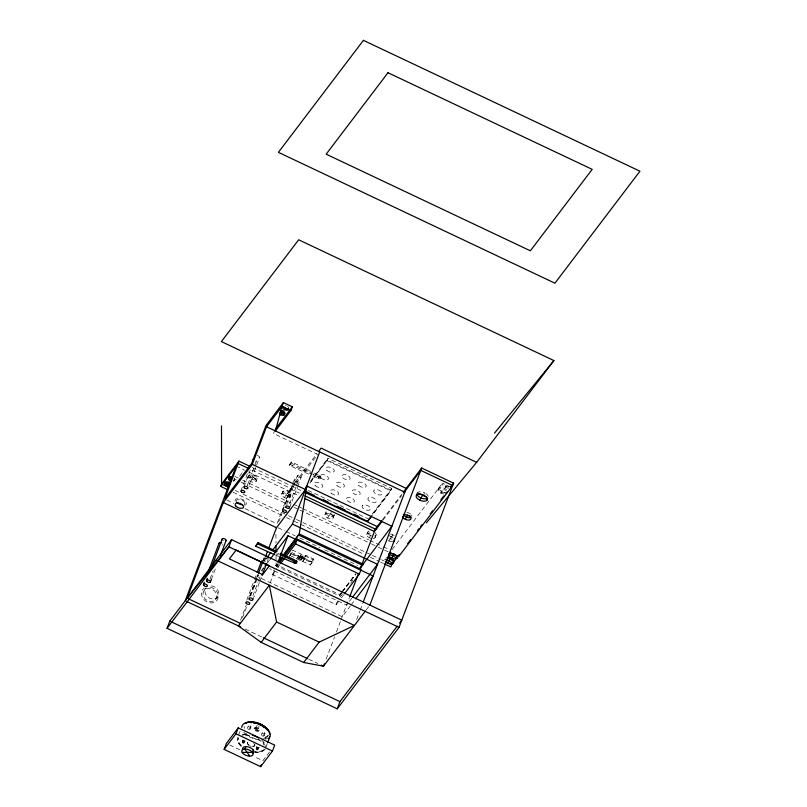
<?xml version="1.0" encoding="UTF-8"?>
<svg xmlns="http://www.w3.org/2000/svg" width="807" height="807" viewBox="0 0 807 807"><rect width="100%" height="100%" fill="white"/><g stroke="black" fill="none" stroke-linecap="round" stroke-linejoin="round"><path stroke-width="0.61" stroke-dasharray="4.04 3.03" d="M257.201 747.988L257.947 748.957L258.654 748.069L257.403 747.464L257.09 747.867L258.654 748.069M257.262 725.271C253.105 729.336 259.249 731.949 258.976 725.987M257.705 729.346L255.99 728.62M298.429 558.706L300.981 554.712L301.778 555.085L301.314 556.336L299.226 559.09L298.429 558.706L300.981 554.712M299.226 559.09L301.778 555.085M300.396 559.665L302.948 555.66L303.745 556.043L303.281 557.294L301.193 560.038L300.396 559.665L302.948 555.66M301.193 560.038L303.745 556.043M233.263 481.416A2.966 1.553 20.7 0 0 233.748 481.224L234.514 479.741A2.966 1.553 20.7 0 0 233.939 477.996M240.94 490.878L247.83 472.65M243.916 486.843L250.795 468.615M247.799 478.299L248.939 475.373L256.908 479.146A4.449 2.33 20.7 0 0 252.188 474.667A4.449 2.33 20.7 0 0 249.676 477.976A4.449 2.33 20.7 0 0 256.908 479.146M210.052 578.942L213.088 570.892M211.353 579.537L216.135 566.887M247.376 485.259L254.266 467.021M254.699 465.891L256.414 461.332M249.202 484.684L259.531 457.337M250.584 481.537L254.376 475.353L253.479 477.724M244.269 505.202L244.945 503.427M274.935 429.728L273.502 433.52L316.626 453.917M256.021 481.517A4.449 2.33 20.7 0 0 251.29 477.028A4.449 2.33 20.7 0 0 248.778 480.336A4.449 2.33 20.7 0 0 256.021 481.517L257.151 478.591M308.506 474.012L289.33 465.437L289.774 464.257L291.599 461.856L313.025 472.569M289.33 465.437L291.599 461.856M281.704 494.338L282.601 491.977M281.946 493.783L282.833 491.413L290.813 495.195A4.449 2.33 20.7 0 0 286.082 490.706A4.449 2.33 20.7 0 0 283.58 494.015A4.449 2.33 20.7 0 0 290.813 495.195M284.478 497.576L288.27 491.392L287.383 493.763M246.73 600.176L254.134 580.576M254.578 579.426L256.757 573.666M240.577 620.179L246.216 605.26M249.686 596.091L256.223 578.77M350.48 605.795L342.188 616.719L257.1 576.46L257.988 574.12M262.81 561.349L264.111 557.899M277.184 523.299L281.482 511.941M294.394 483.332L290.207 488.85L282.339 509.671L284.266 507.129L292.134 486.308M249.777 596.161L255.446 581.181M255.88 580.031L258.058 574.261M263.284 560.431L264.151 558.121M282.601 510.538L292.073 485.471M292.507 484.331L294.232 479.772M242.514 617.637L246.851 606.158M250.745 595.838L258.593 575.068M263.869 561.107L265.18 557.657M278.687 521.897L281.693 513.948M286.576 504.274L293.466 486.036M293.889 484.896L297.339 475.787M252.904 595.667L258.129 581.837M258.573 580.677L260.308 576.067M262.053 571.457L264.232 565.697M289.915 497.556A4.449 2.33 20.7 0 0 285.194 493.077A4.449 2.33 20.7 0 0 282.682 496.376A4.449 2.33 20.7 0 0 289.915 497.556L291.055 494.63M252.904 599.722L259.43 582.432M259.874 581.282L262.053 575.522M267.278 561.692L268.146 559.382M289.612 503.81L296.068 486.722M296.502 485.582L298.227 481.033M289.572 507.764L297.319 487.257M297.753 486.117L301.193 476.998M338.395 601.689L336.146 604.645L272.332 574.453L274.128 569.722M341.704 592.943L339.454 595.899L275.641 565.697L277.588 562.54M270.214 582.836L274.662 571.063M276.448 566.353L277.336 563.992M317.978 477.139L318.432 475.959A1.483 0.777 20.7 0 1 320.672 476.513L320.55 478.359M289.32 556.78L290.772 552.946L311.189 562.61L313.277 559.866L292.85 550.203L290.016 555.862M314.155 473.134L320.066 476.1L319.622 477.28L313.055 473.991M309.797 483.282L326.996 460.615L327.894 458.255L391.698 488.447L390.81 490.817L372.108 515.441M305.944 555.367L303.533 558.989L305.944 555.367L313.61 558.989L312.37 562.267L304.713 558.636L302.524 561.662L289.854 555.357L291.942 552.613L298.772 555.841L296.835 559.09M302.524 561.662L304.713 558.636M238.549 735.217L240.183 730.88M324.908 514.785L326.038 511.86L334.017 515.633M242.705 740.301L242.282 741.421A1.402 1.18 38.3 0 0 243.119 743.136A1.402 1.18 38.3 0 0 244.783 742.622L245.52 741.108L242.705 740.301L245.207 741.502M247.446 728.156L248.294 725.917M243.018 739.908L242.594 741.018A1.402 1.18 38.3 0 0 243.432 742.743A1.402 1.18 38.3 0 0 245.106 742.228L245.52 741.108M243.119 741.159L243.492 742.632L244.682 741.361L243.432 740.765L243.119 741.159L244.682 741.361M243.432 740.765L243.361 741.956L244.491 741.885M327.682 518.023L331.475 511.84M302.625 561.39L310.281 565.011L313.61 558.989M244.37 741.764L244.077 742.45M330.588 514.21L331.183 512.627M250.109 729.003L250.957 726.774M333.12 518.003A4.449 2.33 20.7 0 0 328.399 513.514A4.449 2.33 20.7 0 0 325.887 516.823A4.449 2.33 20.7 0 0 333.12 518.003L334.259 515.078M259.34 730.022A2.703 1.412 20.7 0 1 255.032 729.548A2.703 1.412 20.7 0 1 256.182 727.379A2.703 1.412 20.7 0 1 259.34 730.022L258.795 731.051A2.703 1.412 20.7 0 1 255.587 730.829A2.703 1.412 20.7 0 1 254.084 728.691L254.366 727.944M256.676 747L256.253 748.119A1.402 1.18 38.3 0 0 257.08 749.844A1.402 1.18 38.3 0 0 258.754 749.32L259.491 747.807L256.676 747L259.178 748.2M256.989 746.606L256.565 747.726A1.402 1.18 38.3 0 0 257.393 749.441A1.402 1.18 38.3 0 0 259.067 748.926L259.491 747.807M261.428 734.784L262.275 732.554M257.403 747.464L257.009 749.057L258.452 748.593M258.341 748.462L258.048 749.148M264.05 735.772L264.898 733.543M266.088 746.727L267.319 743.479M336.146 604.645L337.931 599.914M339.454 595.899L341.401 592.742M370.645 538.269A4.449 2.33 20.7 0 1 366.782 534.607L367.679 532.237M367.024 534.042L367.921 531.682L371.906 533.568M369.566 537.845L370.453 535.475M326.159 659.117L334.623 636.733M336.398 632.022L349.199 598.138M375.003 537.815L376.133 534.9M356.633 619.564L359.751 611.323M360.194 610.142L362.868 603.081M388.893 540.932L392.686 534.748L391.798 537.119M385.383 558.777L384.939 559.957A4.449 2.33 20.7 0 1 385.171 559.402M416.422 495.155L417.32 492.784M423.675 495.125L424.573 492.754A5.931 3.097 20.7 0 0 416.997 493.531M438.06 489.859L438.756 488.114M441.338 491.967L440.884 493.158L444.284 488.094M445.797 486.086L445.353 487.277L446.826 485.33M320.994 477.189L320.742 477.502A1.483 0.777 20.7 0 1 319.108 477.381L313.106 474.687M239.709 476.13L244.168 470.259M204.121 590.442L206.047 587.889A7.293 6.143 37.2 0 0 210.173 598.451A7.293 6.143 37.2 0 0 218.657 592.731A7.293 6.143 37.2 0 0 208.731 586.084M295.14 482.344L316.929 453.645M289.31 491.221L291.246 488.669L250.513 469.402M288.775 492.633L295.211 484.15M295.967 483.161L317.756 454.462M215.61 599.43A7.293 6.143 37.2 0 0 210.294 588.515A7.293 6.143 37.2 0 0 203.687 596.857A7.293 6.143 37.2 0 0 215.61 599.43L217.547 596.887M310.685 480.911L327.894 458.255M310.816 481.638L315.335 475.686M316.415 474.264L327.218 460.02L391.032 490.222L372.33 514.846M264.182 561.279L266.411 558.343M257.1 576.46L258.391 574.755M261.266 570.973L263.496 568.037M267.208 563.145L269.437 560.209M252.722 588.051L254.649 585.509M275.641 565.697L277.144 563.73M276.367 566.766L278.617 563.811M272.332 574.453L276.821 568.542M277.568 567.553L279.817 564.597M296.583 558.847L298.772 555.841M310.281 565.011L312.37 562.267M372.259 514.059L391.698 488.447M382.417 519.718L402.481 493.289M383.012 520.122L401.593 495.649M342.148 591.753L355.605 574.019M342.45 591.955L355.907 574.221M340.181 596.958L342.42 594.002M350.652 583.168L352.891 580.213M341.381 597.755L343.631 594.799M351.862 598.108L346.586 605.068L269.447 568.562M392.101 549.557L443.214 482.233M351.227 604.796L354.999 599.833M366.186 609.941L369.868 605.099M269.518 751.963L262.86 760.739L254.013 756.552M341.411 592.731L339.898 594.709L276.095 564.517L276.044 554.429M342.158 591.743L355.716 573.908M254.084 728.691L254.336 728.398A2.703 1.412 20.7 0 1 257.554 728.62A2.703 1.412 20.7 0 1 259.057 730.769M268.166 735.248L267.359 736.155A13.063 6.829 20.7 0 1 262.8 737.578M292.78 465.185L291.993 465.629M275.984 553.915L278.244 554.863M275.54 555.105L278.929 556.517M289.774 464.257L311.996 474.193M313.015 476.029L318.654 478.551L318.967 477.31M450.881 487.246L442.771 483.413A4.529 2.36 20.7 0 0 443.911 486.389A4.529 2.36 20.7 0 0 448.652 488.064M438.302 489.294L446.422 493.138M326.996 460.615L390.81 490.817M308.123 490.414L368.517 518.992M252.42 467.505L301.213 490.595M290.207 488.85L299.276 493.148M388.248 535.243L395.228 538.551M236.138 466.053L244.057 469.805M248.586 471.944L298.388 495.508M234.877 476.503L238.216 478.087M242.756 480.236L292.669 503.85M293.798 504.385L297.208 505.999M298.338 506.534L301.737 508.148M302.877 508.682L368.668 539.812M369.798 540.357L382.276 546.258M383.406 546.793L389.085 549.476M234.08 478.914L236.35 479.994M240.89 482.142L247.688 485.36M248.828 485.895L287.393 504.153M294.202 507.371L298.741 509.52M299.871 510.054L370.211 543.333M371.341 543.878L377.02 546.561M378.15 547.096L388.359 551.927M235.19 490.485L238.59 492.099M243.129 494.247L287.373 515.179M288.502 515.723L295.312 518.941M296.441 519.476L371.311 554.913M372.451 555.448L380.39 559.201M381.529 559.735L383.789 560.815M233.152 492.32L281.936 515.401M286.475 517.549L293.284 520.767M294.414 521.312L363.614 554.056M370.423 557.274L379.492 561.571M380.632 562.106L382.901 563.175M226.918 500.078L233.707 503.286M245.025 508.642L276.7 523.632M278.173 527.788L284.972 531.006M286.112 531.541L295.18 535.838M299.72 537.987L320.137 547.65M324.676 549.799L357.582 565.364M300.507 555.962L301.314 556.336M302.484 556.911L303.281 557.294M303.866 558.111L311.522 561.733M298.671 556.104L304.602 558.918M298.893 557.455L299.69 557.829M300.86 558.414L301.657 558.787M291.408 554.036L298.227 557.264M277.648 553.32L279.868 554.369M245.217 629.137L262.235 637.187M308.748 659.198L317.817 663.495M257.322 748.22L256.787 747.958L257.262 748.301M257.504 748.301L258.038 748.553L257.443 748.382M229.692 745.043L239.639 749.743M254.215 728.55L258.997 730.839M291.156 463.036L311.956 473.447M320.066 476.1L320.672 476.493M275.933 534.274L275.984 543.091M210.395 587.103A8.897 7.495 37.2 0 1 217.84 598.703A8.897 7.495 37.2 0 1 205.21 600.812A8.897 7.495 37.2 0 1 204.302 588.111M235.15 501.187A5.931 3.097 20.7 0 1 241.939 499.24A5.931 3.097 20.7 0 1 245.348 505.182M223.963 540.902A2.098 1.1 20.7 0 1 223.448 540.7M222.974 544.705A2.098 1.1 20.7 0 1 221.935 545.078M261.549 560.986A2.098 1.1 20.7 0 1 264.686 560.966M265.362 561.601A2.098 1.1 20.7 0 1 265.513 561.934M267.874 558.827A2.098 1.1 20.7 0 1 266.935 558.827M266.411 558.706A2.098 1.1 20.7 0 1 265.049 557.94M257.181 455.491A2.098 1.1 20.7 0 1 259.491 457.478A2.098 1.1 20.7 0 1 256.384 457.357M256.243 460.716A2.028 1.059 20.7 0 1 255.305 461.947M334.209 514.432A4.449 2.33 20.7 0 1 329.115 515.885A4.449 2.33 20.7 0 1 326.553 511.436M375.154 532.852A4.449 2.33 20.7 0 1 374.64 536.151M371.543 535.898A4.449 2.33 20.7 0 1 367.861 533.235A4.449 2.33 20.7 0 1 369.172 530.976M425.874 493.491A5.931 3.097 20.7 0 1 428.204 496.214M391.98 539.258A4.449 2.33 20.7 0 1 389.791 538.572M390.497 534.063A4.449 2.33 20.7 0 1 394.492 535.949M406.92 512.435A4.449 2.33 20.7 0 1 410.914 514.321M411.509 515.007A4.449 2.33 20.7 0 1 411.893 516.359M374.852 535.919A4.449 2.33 20.7 0 1 372.804 538.612M366.782 534.607A4.449 2.33 20.7 0 1 371.381 533.598M392.141 541.709A4.449 2.33 20.7 0 1 387.915 540.387M390.709 536.695A4.449 2.33 20.7 0 1 392.777 537.674M236.542 501.419A4.449 2.33 20.7 0 1 241.636 499.957A4.449 2.33 20.7 0 1 244.198 504.415M285.436 405.528A2.966 1.553 20.7 0 1 286.172 405.699M287.554 406.355A2.966 1.553 20.7 0 1 288.714 407.717M444.637 492.764A4.529 2.36 20.7 0 1 438.897 490.051A4.529 2.36 20.7 0 1 440.985 487.297A4.529 2.36 20.7 0 1 446.715 490.01M449.096 486.883A4.529 2.36 20.7 0 1 443.023 483.454M444.183 493.945A4.529 2.36 20.7 0 1 438.625 491.463A4.529 2.36 20.7 0 1 439.886 488.528A4.529 2.36 20.7 0 1 445.666 490.495M233.717 480.236A2.966 1.553 20.7 0 1 233.102 480.306M233.909 479.64A2.966 1.553 20.7 0 1 234.07 480.922M265.271 748.896A14.95 7.808 20.7 0 1 255.194 752.033M241.424 746.273A14.95 7.808 20.7 0 1 237.722 737.386M242.322 734.441A14.95 7.808 20.7 0 1 246.619 734.158M261.569 740.009A14.95 7.808 20.7 0 1 265.755 746.909M254.669 744.659A3.904 2.038 20.7 0 1 252.934 746.606M251.078 746.394A3.904 2.038 20.7 0 1 250.12 746.072M249.222 745.618A3.904 2.038 20.7 0 1 249.212 741.915M253.701 743.439A3.904 2.038 20.7 0 1 254.296 744.044M259.703 740.11A14.95 7.808 20.7 0 1 243.664 732.05M267.571 738.112A14.012 7.324 20.7 0 1 265.453 739.141M256.011 738.899A14.012 7.324 20.7 0 1 244.44 731.999M265.735 738.395A14.012 7.324 20.7 0 1 262.971 738.889M268.317 735.5A13.063 6.829 20.7 0 1 263.435 738.223M244.531 728.398A13.063 6.829 20.7 0 1 244.107 726.441M254.81 744.286A3.904 2.038 20.7 0 1 250.261 745.698M249.363 745.244A3.904 2.038 20.7 0 1 249.353 741.542M264.121 749.279A14.012 7.324 20.7 0 1 254.679 752.215M240.99 746.122A14.012 7.324 20.7 0 1 238.317 738.496L238.59 737.749A14.012 7.324 20.7 0 0 242.06 746.082M245.56 735.439A14.012 7.324 20.7 0 1 250.049 735.934M257.887 739A14.012 7.324 20.7 0 1 264.121 745.305M263.072 750.036A14.012 7.324 20.7 0 1 254.962 751.468M242.05 735.217A14.012 7.324 20.7 0 1 248.031 734.814M263.062 742.359A14.012 7.324 20.7 0 1 264.393 744.558M368.194 498L367.921 498.534A4.449 2.33 20.7 0 0 370.554 501.793L371.623 502.226A4.449 2.33 20.7 0 0 376.072 501.893L376.344 501.349A4.449 2.33 20.7 0 0 373.712 498.101L372.642 497.657A4.449 2.33 20.7 0 0 368.194 498M374.166 490.192L373.782 490.686A4.449 2.33 20.7 0 0 375.971 493.955L377.02 494.449A4.449 2.33 20.7 0 0 381.691 494.429L382.074 493.924A4.449 2.33 20.7 0 0 379.885 490.656L378.836 490.172A4.449 2.33 20.7 0 0 374.166 490.192M319.179 476.019L318.704 476.655L320.026 477.28L320.51 476.644L319.179 476.019M242.907 741.189L244.138 741.764L242.907 741.189M257.524 747.958L257.07 748.553L257.524 747.958M362.605 505.434L362.212 505.918A4.449 2.33 20.7 0 0 364.31 509.187L365.349 509.691A4.449 2.33 20.7 0 0 370.07 509.731L370.463 509.237A4.449 2.33 20.7 0 0 368.355 505.969L367.326 505.464A4.449 2.33 20.7 0 0 362.605 505.434M318.059 478.148A1.483 0.777 20.7 0 0 320.47 478.541A1.483 0.777 20.7 0 0 318.896 477.048A1.483 0.777 20.7 0 0 318.059 478.148M315.224 485.643A4.449 2.33 20.7 0 0 322.467 486.823A4.449 2.33 20.7 0 0 317.736 482.334A4.449 2.33 20.7 0 0 315.224 485.643M331.183 493.188A4.449 2.33 20.7 0 0 338.415 494.368A4.449 2.33 20.7 0 0 333.695 489.879A4.449 2.33 20.7 0 0 331.183 493.188M347.282 500.703A4.257 2.219 20.7 0 0 354.192 501.833A4.257 2.219 20.7 0 0 349.673 497.546A4.257 2.219 20.7 0 0 347.282 500.703M337.003 485.552A4.408 2.3 20.7 0 0 344.175 486.712A4.408 2.3 20.7 0 0 339.495 482.273A4.408 2.3 20.7 0 0 337.003 485.552M321.025 478.006A4.449 2.33 20.7 0 0 328.257 479.187A4.449 2.33 20.7 0 0 323.536 474.698A4.449 2.33 20.7 0 0 321.025 478.006M353.073 493.077A4.257 2.219 20.7 0 0 359.993 494.197A4.257 2.219 20.7 0 0 355.473 489.91A4.257 2.219 20.7 0 0 353.073 493.077M326.825 470.37A4.449 2.33 20.7 0 0 334.058 471.55A4.449 2.33 20.7 0 0 329.327 467.061A4.449 2.33 20.7 0 0 326.825 470.37M342.874 477.895A4.317 2.26 20.7 0 0 349.895 479.045A4.317 2.26 20.7 0 0 345.305 474.687A4.317 2.26 20.7 0 0 342.874 477.895M358.732 485.471A4.449 2.33 20.7 0 0 365.964 486.651A4.449 2.33 20.7 0 0 361.233 482.162A4.449 2.33 20.7 0 0 358.732 485.471M297.783 476.715A2.028 1.059 20.7 0 0 301.092 477.25A2.028 1.059 20.7 0 0 298.933 475.212A2.028 1.059 20.7 0 0 297.783 476.715M294.686 480.74A2.098 1.1 20.7 0 0 298.106 481.295A2.098 1.1 20.7 0 0 295.876 479.176A2.098 1.1 20.7 0 0 294.686 480.74M248.586 726.562A1.402 0.736 20.7 0 0 250.876 726.946A1.402 0.736 20.7 0 0 249.403 725.533A1.402 0.736 20.7 0 0 248.586 726.562M247.749 728.792A1.402 0.736 20.7 0 0 250.029 729.185A1.402 0.736 20.7 0 0 248.556 727.763A1.402 0.736 20.7 0 0 247.749 728.792M262.477 733.18A1.402 0.736 20.7 0 0 264.787 733.704A1.402 0.736 20.7 0 0 263.496 732.252A1.402 0.736 20.7 0 0 262.477 733.18M261.629 735.419A1.402 0.736 20.7 0 0 263.939 735.934A1.402 0.736 20.7 0 0 262.648 734.491A1.402 0.736 20.7 0 0 261.629 735.419"/><path stroke-width="1.21" d="M359.347 569.096L391.889 526.255L306.811 485.985L299.276 533.972L283.872 554.863M403.228 492.31L421.658 468.03L453.564 483.131L399.051 627.382L337.225 708.828L167.059 628.3L169.783 621.118L231.609 539.671L401.775 620.19L399.505 623.175M227.483 489.637L220.674 486.409L221.572 484.049L238.963 461.14L250.15 466.436M225.304 482.354L224.86 483.534L229.289 485.632M229.299 473.87L228.411 476.231L231.811 477.845M229.178 477.27L228.734 478.45L231.377 479.701L230.419 480.972M228.926 482.344L226.555 486.066M185.237 600.751L236.138 466.053L220.674 486.409M290.893 410.612L281.966 406.385L275.429 430.968L290.893 410.612L292.316 406.819L283.398 402.602L281.966 406.385L266.512 426.752L252.298 464.378L223.317 502.549L187.174 598.209L228.895 546.853L231.609 539.671M238.963 461.14L224.659 498.998L251.703 463.369L266.007 425.511L283.398 402.602M203.445 584.591L204.312 582.291M208.226 571.941L219.09 543.182M206.491 580.586L207.359 578.286M212.14 565.626L222.137 539.177M210.486 581.837L211.353 579.537M220.482 555.377L226.131 540.428M283.035 411.076L280.654 414.808M284.72 413.608L284.276 414.788L279.847 412.69M288.583 408.513L288.139 409.704L283.166 406.899A2.966 1.553 20.7 0 1 283.661 406.718M274.4 554.631L255.839 546.289L256.283 545.108L258.119 542.687L276.983 551.615M255.839 546.289L258.119 542.687M257.191 572.506L261.105 562.136M258.492 573.111L262.85 561.581M265.614 556.497L267.349 551.897M268.66 548.437L276.488 527.717L305.47 489.536L252.298 464.378M262.053 575.522L266.401 563.992M355.756 598.834L373.096 575.996L288.018 535.737L278.223 561.642L281.33 557.617M273.099 549.537L292.416 524.076L319.693 451.91M280.564 563.619L295.523 543.908L297.309 539.177L361.122 569.379L359.337 574.11L344.377 593.811M224.134 749.38L226.374 743.469L238.216 727.874L274.703 745.133L272.463 751.055L260.621 766.65L224.134 749.38L235.977 733.785L238.216 727.874M295.846 560.542L295.402 561.722L280.977 554.893M252.934 753.304A5.931 3.097 20.7 0 0 253.428 750.197L252.631 749.269A5.931 3.097 20.7 0 0 245.903 746.636L244.753 749.037L249.797 756.169A5.931 3.097 20.7 0 0 252.53 752.568L251.744 751.64A5.931 3.097 20.7 0 0 245.015 749.007L243.764 749.138A5.931 3.097 20.7 0 0 241.838 751.68L242.282 752.598A5.931 3.097 20.7 0 0 248.395 756.048L249.474 756.139M253.237 749.985L252.349 752.346L242.191 752.417M267.732 742.4L269.78 736.973M260.621 766.65L261.367 764.683M304.955 491.695L367.619 521.352L371.583 515.834M324.384 663.828L323.496 666.178L303.694 662.497L261.155 642.362L238.408 625.919L269.326 585.196L276.609 622.005L261.155 642.362M349.643 596.988L358.358 573.898M360.104 569.278L375.285 529.11L381.681 520.697M359.65 569.298L363.089 564.174L299.276 533.972L283.57 554.661M376.324 528.938L377.222 526.567L305.752 492.744M363.311 601.901L406.203 488.386L321.115 448.127L319.189 450.669M369.868 605.099L421.658 468.03M405.316 519.304L407.666 515.027M391.062 558.202L387.713 563.195M337.225 708.828L339.939 701.636L397.246 626.151M399.465 554.389L391.738 564.567L390.84 566.938L384.031 563.72M419.811 500.219L422.636 495.306M427.064 500.189A5.931 3.097 20.7 0 0 420.76 494.207A5.931 3.097 20.7 0 0 417.411 498.615A5.931 3.097 20.7 0 0 427.064 500.189L427.66 498.605M446.422 493.138L446.866 491.947M453.564 483.131L450.881 487.246A4.529 2.36 20.7 0 0 451.073 486.026M284.518 409.714L285.486 408.443M275.691 428.729L292.316 406.819M167.059 628.3L228.895 546.853L399.051 627.382M305.53 487.69L306.811 485.985M306.055 488.205L307.548 486.238M267.157 557.365L270.87 552.472M264.978 566.08L266.461 564.123M270.184 559.231L288.018 535.737M278.637 561.753L282.379 556.83M279.363 562.822L283.096 557.899M284.599 555.932L297.309 539.177M367.619 521.352L371.361 516.43M382.266 521.1L374.387 531.48L305.197 498.736M403.823 492.714L420.76 470.39L452.666 485.491L398.567 556.759L389.499 552.462M352.619 597.119L377.505 564.345L292.416 524.076M303.694 662.497L319.148 642.14L354.404 625.455L216.155 560.028M391.577 558.111L394.472 554.288M407.737 543.484L410.753 539.52M417.522 530.602L419.025 528.625M420.528 526.638L422.031 524.661M430.313 513.756L432.572 510.781M440.844 499.876L443.86 495.912M476.624 462.371L553.905 360.568L298.661 239.78L221.38 341.583L476.624 462.371L426.389 522.845M365.45 610.909L323.496 666.178L321.226 665.109M359.478 568.955L360.981 566.978M494.53 433.087L553.905 360.568M245.651 746.667L244.662 746.768A5.931 3.097 20.7 0 0 242.725 749.31M258.583 724.03L259.087 724.272M280.069 556.991L294.797 563.135M418.379 493.289L426.893 497.314M266.512 426.752L404.771 492.179M408.655 515.502L410.652 516.44M306.317 491.645L314.286 495.417M323.405 499.735L327.965 501.883M337.084 506.201L345.053 509.974M354.172 514.291L358.732 516.45M238.065 463.511L248.253 468.322M304.955 495.831L375.285 529.11M397.528 556.941L397.014 558.091A4.449 2.33 20.7 0 1 389.781 556.911A4.449 2.33 20.7 0 1 392.293 553.602A4.449 2.33 20.7 0 1 397.014 558.091L389.035 554.308M393.665 562.025L393.15 563.175L386.17 559.876M228.381 487.267L221.572 484.049L221.491 425.884M386.059 561.884L391.738 564.567M298.832 535.152L362.646 565.354M223.317 502.549L276.488 527.717M295.523 543.908L359.337 574.11M280.311 553.188L294.737 560.018M257.675 543.868L275.429 552.27M259.45 560.996L236.189 549.991L229.42 558.898L262.658 574.624L269.427 565.717L261.67 562.045M276.609 622.005L319.148 642.14M188.303 598.744L240.345 623.367M186.367 601.286L240.678 626.989M263.375 637.732L307.608 658.663M169.783 621.118L339.939 701.636M235.977 733.785L272.463 751.055M275.994 545.613L276.024 551.917M295.473 560.451A1.483 0.777 20.7 0 1 296.532 560.865M297.006 561.309A1.483 0.777 20.7 0 1 297.137 561.763M219.121 543.484A2.098 1.1 20.7 0 1 221.774 542.909M222.318 539.812A2.098 1.1 20.7 0 1 223.136 538.541A2.098 1.1 20.7 0 1 225.778 539.57A2.098 1.1 20.7 0 1 225.425 541.023M265.291 556.376A2.098 1.1 20.7 0 1 266.239 556.376M266.754 556.497A2.098 1.1 20.7 0 1 268.116 557.264M268.398 557.597A2.098 1.1 20.7 0 1 268.56 557.919M253.005 461.049A2.028 1.059 20.7 0 1 253.67 459.496M411.136 517.348A4.449 2.33 20.7 0 1 406.748 517.166A4.449 2.33 20.7 0 1 403.48 514.352M427.276 498.393A5.931 3.097 20.7 0 1 421.415 498.151A5.931 3.097 20.7 0 1 417.068 494.398M394.189 539.015A4.449 2.33 20.7 0 1 393.07 541.618M403.288 515.078A4.449 2.33 20.7 0 1 410.017 516.682A4.449 2.33 20.7 0 1 408.564 520.081A4.449 2.33 20.7 0 1 402.592 516.712M242.514 504.779A4.449 2.33 20.7 0 1 236.875 502.115M280.241 410.622A2.966 1.553 20.7 0 1 284.225 411.873A2.966 1.553 20.7 0 1 283.882 414.072M288.25 408.806A2.966 1.553 20.7 0 1 287.746 408.988M280.422 411.741A2.966 1.553 20.7 0 1 284.064 413.366A2.966 1.553 20.7 0 1 283.237 415.292A2.966 1.553 20.7 0 1 279.454 414.001M288.27 408.897A2.966 1.553 20.7 0 1 285.234 409.996A2.966 1.553 20.7 0 1 282.823 407.182M397.649 555.7A4.449 2.33 20.7 0 1 396.953 557.334M389.246 553.683A4.449 2.33 20.7 0 1 390.749 552.432M386.886 557.516A4.449 2.33 20.7 0 1 392.858 559.392A4.449 2.33 20.7 0 1 392.343 562.691M387.37 558.605A4.449 2.33 20.7 0 1 393.009 561.279A4.449 2.33 20.7 0 1 390.961 563.972A4.449 2.33 20.7 0 1 385.322 561.309M451.335 486.066A4.529 2.36 20.7 0 1 450.81 486.51M446.664 492.563A4.529 2.36 20.7 0 1 445.898 493.571M229.723 479.045A2.966 1.553 20.7 0 1 229.138 477.3L229.46 477.008A2.966 1.553 20.7 0 1 231.256 476.776M225.405 483.625A2.966 1.553 20.7 0 1 226.767 481.819A2.966 1.553 20.7 0 1 230.53 483.605M228.714 486.581A2.966 1.553 20.7 0 1 225.072 484.967A2.966 1.553 20.7 0 1 225.889 483.04A2.966 1.553 20.7 0 1 229.682 484.321M231.226 481.285A2.966 1.553 20.7 0 1 230.499 481.012L229.834 480.659A2.966 1.553 20.7 0 1 228.694 478.49L229.017 478.188A2.966 1.553 20.7 0 1 232.265 478.4M250.049 722.628A13.063 6.829 20.7 0 1 252.016 722.618M257.362 723.627A13.063 6.829 20.7 0 1 259.501 724.404M262.507 725.917A13.063 6.829 20.7 0 1 267.067 729.74M241.747 727.45A14.95 7.808 20.7 0 1 259.683 724.272A14.95 7.808 20.7 0 1 268.358 738.576M245.772 723.294A13.063 6.829 20.7 0 1 258.19 723.052A13.063 6.829 20.7 0 1 268.6 731.051M244.713 723.576A14.012 7.324 20.7 0 1 259.733 723.97A14.012 7.324 20.7 0 1 269.639 733.997M253.67 723.042A14.012 7.324 20.7 0 1 256.001 723.536M259.45 724.716A14.012 7.324 20.7 0 1 261.65 725.755M262.678 726.33A14.012 7.324 20.7 0 1 264.585 727.601M252.42 735.207A14.95 7.808 20.7 0 1 258.623 737.931M363.422 40.35L278.405 152.341L554.923 283.186L639.941 171.205L363.422 40.35M387.985 72.731L326.159 154.177L530.36 250.806L592.187 169.359L387.985 72.731M294.192 562.741A1.483 0.777 20.7 0 0 296.603 563.125A1.483 0.777 20.7 0 0 295.029 561.632A1.483 0.777 20.7 0 0 294.192 562.741M203.909 585.559A2.098 1.1 20.7 0 0 207.328 586.114A2.098 1.1 20.7 0 0 205.099 583.996A2.098 1.1 20.7 0 0 203.909 585.559M249.373 599.43A2.098 1.1 20.7 0 0 252.793 599.994A2.098 1.1 20.7 0 0 250.553 597.876A2.098 1.1 20.7 0 0 249.373 599.43M246.327 603.444A2.098 1.1 20.7 0 0 249.746 603.999A2.098 1.1 20.7 0 0 247.507 601.881A2.098 1.1 20.7 0 0 246.327 603.444M206.955 581.544A2.098 1.1 20.7 0 0 210.375 582.099A2.098 1.1 20.7 0 0 208.135 579.981A2.098 1.1 20.7 0 0 206.955 581.544M241.384 491.806A2.028 1.059 20.7 0 0 244.682 492.351A2.028 1.059 20.7 0 0 242.524 490.303A2.028 1.059 20.7 0 0 241.384 491.806M244.37 487.811A2.098 1.1 20.7 0 0 247.789 488.366A2.098 1.1 20.7 0 0 245.56 486.248A2.098 1.1 20.7 0 0 244.37 487.811M286.162 507.482A2.028 1.059 20.7 0 0 289.461 508.017A2.028 1.059 20.7 0 0 287.302 505.969A2.028 1.059 20.7 0 0 286.162 507.482M283.065 511.497A2.098 1.1 20.7 0 0 286.485 512.052A2.098 1.1 20.7 0 0 284.256 509.933A2.098 1.1 20.7 0 0 283.065 511.497M236.128 506.352A4.449 2.33 20.7 0 0 243.361 507.532A4.449 2.33 20.7 0 0 238.64 503.054A4.449 2.33 20.7 0 0 236.128 506.352"/></g></svg>
